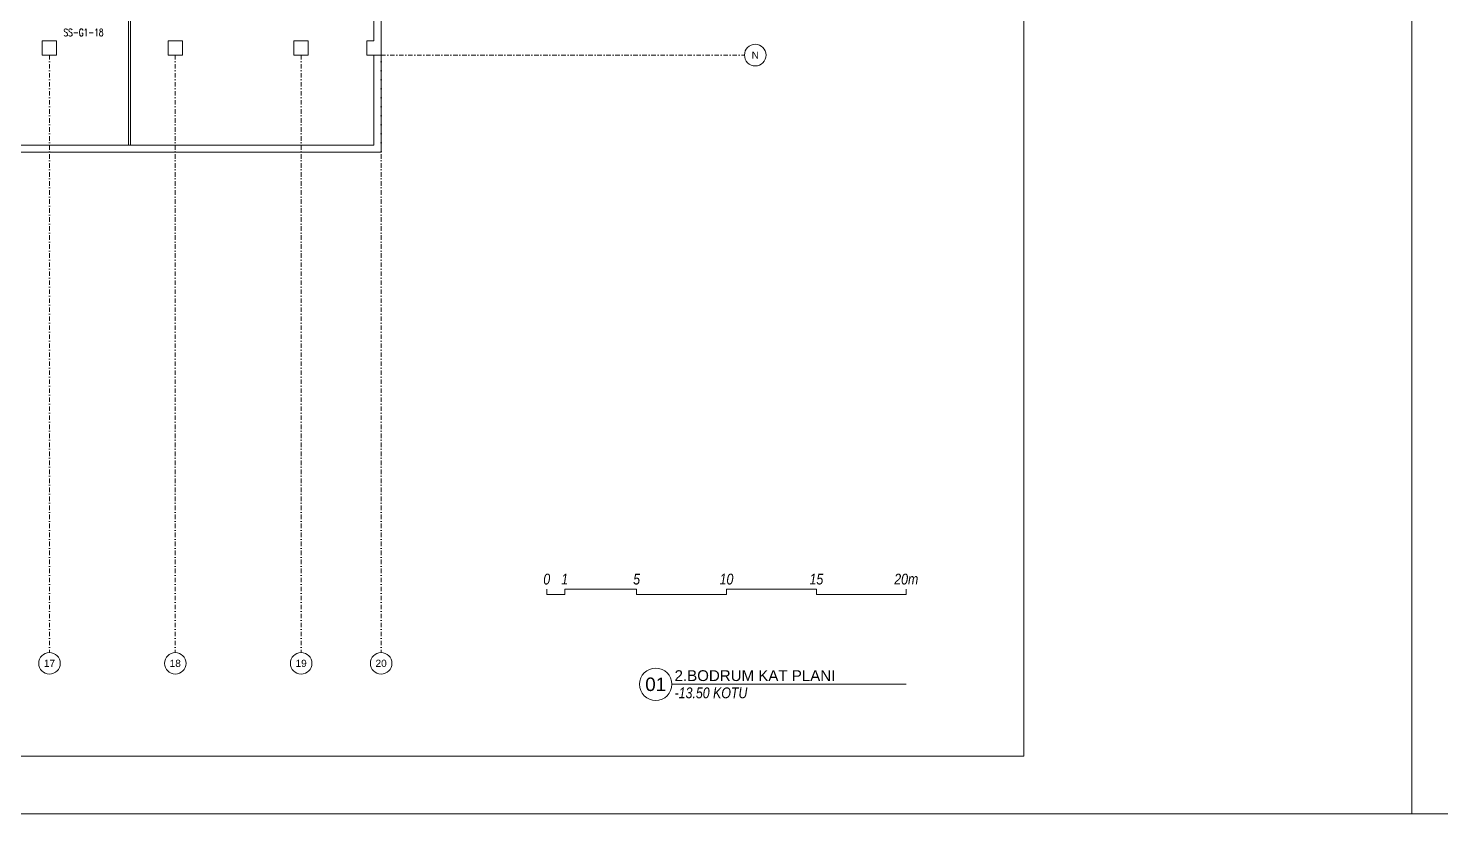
# Model space of a CAD drawing. Header units: metres. Extents: x -13545 to 152404, y -11890 to 28436.
# Drawn here: x 10462 to 18319, y -4219 to 149 of the extents above; entities that cross this region are included whole.
import ezdxf
from ezdxf.enums import TextEntityAlignment as Align

# ---------------------------------------------------------------- set-up
doc = ezdxf.new("R2010")
doc.units = ezdxf.units.M
doc.header["$LTSCALE"] = 100
doc.header["$MEASUREMENT"] = 0
doc.linetypes.add('DASHDOT2', pattern=[0.5, 0.25, -0.125, 0, -0.125])
doc.layers.get('0').update_dxf_attribs({"color": 9, "lineweight": 9})
for name, color, linetype, lineweight in [('00', 9, 'Continuous', 9), ('01', 9, 'Continuous', 9), ('03', 18, 'Continuous', 9), ('21', 9, 'Continuous', 9), ('24', 9, 'DASHDOT2', 9), ('40A', 9, 'Continuous', 9), ('E-YAZI', 7, 'Continuous', 30)]:
    doc.layers.add(name, color=color, linetype=linetype, lineweight=lineweight)
doc.styles.add('Arial', font='arial.ttf', dxfattribs={"height": 2.5})
doc.styles.add('ILGAZ', font='txttw.shx')
doc.styles.add('MuuM_TEXT-ITALIC', font='ARIALNI.TTF')

# ---------------------------------------------------------------- blocks, each defined once
blk = doc.blocks.new('0_drawinglabel')
blk.add_lwpolyline([(3, 0), (46.46, 0)])
blk.add_circle((0, 0), 3)
at = {"style": 'Arial'}
blk.add_attdef('CIZIMADI', text='', height=2, dxfattribs=at).set_placement((3.5, 0), align=Align.BOTTOM_LEFT)
blk.add_attdef('OLCEK', text='', height=2, dxfattribs=at).set_placement((46.46, 0), align=Align.BOTTOM_RIGHT)
blk.add_attdef('CIZIMNO', text='', height=2.5, dxfattribs=at).set_placement((0, 0), align=Align.MIDDLE)
at = {"style": 'MuuM_TEXT-ITALIC'}
blk.add_attdef('DRAWINGNAME', text='', height=2, dxfattribs=at).set_placement((3.5, -0.59), align=Align.TOP_LEFT)
blk.add_attdef('SCALE', text='', height=2, dxfattribs=at).set_placement((46.46, -0.59), align=Align.TOP_RIGHT)
blk = doc.blocks.new('0_graphicscale')
blk.add_lwpolyline([(0, 2.95), (0, 0), (10, 0), (10, 2.95), (50, 2.95), (50, 0), (100, 0), (100, 2.95), (150, 2.95), (150, 0), (200, 0), (200, 2.95)])
at = {"style": 'MuuM_TEXT-ITALIC'}
for s, p in [('0', (0, 8.49)), ('1', (10, 8.49)), ('5', (50, 8.49)), ('10', (100, 8.49)), ('15', (150, 8.49)), ('20m', (200, 8.49))]:
    blk.add_text(s, height=6, dxfattribs=at).set_placement(p, align=Align.MIDDLE_CENTER)
blk = doc.blocks.new('0_aks')
at = {"linetype": 'Continuous'}
blk.add_circle((0, 0), 3, dxfattribs=at)
at = {"style": 'Arial'}
blk.add_attdef('AKS', text='', height=2, dxfattribs=at).set_placement((0, 0), align=Align.MIDDLE_CENTER)
blk = doc.blocks.new('p-akslar_yeni')
at = {"layer": '24'}
for points in [[(16995, -8575), (16995, -11897.2)], [(17695, -8575), (17695, -11897.2)], [(18395, -8575), (18395, -11897.2)], [(18840, -8575), (20861, -8575)], [(18840, -8575), (18840, -11897.2)]]:
    blk.add_lwpolyline(points, dxfattribs=at)
at = {"layer": '21', "xscale": 20, "yscale": 20, "zscale": 20}
for p, values in [((20921, -8575), {'AKS': 'N'}), ((16995, -11957.2), {'AKS': '17'}), ((17695, -11957.2), {'AKS': '18'}), ((18395, -11957.2), {'AKS': '19'}), ((18840, -11957.2), {'AKS': '20'})]:
    blk.add_blockref('0_aks', p, dxfattribs=at).add_auto_attribs(values)
blk = doc.blocks.new('2.bod.sitatik')
at = {"layer": '01'}
blk.add_lwpolyline([(12425, -6313.4), (12425, -8630), (12345, -8630), (12345, -8550), (12385, -8550), (12385, -8550), (12385, -7830)], dxfattribs=at)
for points in [[(10540, -8630), (10620, -8630), (10620, -8550), (10540, -8550)], [(11240, -8630), (11320, -8630), (11320, -8550), (11240, -8550)], [(11940, -8630), (12020, -8630), (12020, -8550), (11940, -8550)]]:
    blk.add_lwpolyline(points, close=True, dxfattribs=at)
blk = doc.blocks.new('P-KURANGLEZ')
at = {"layer": '01'}
blk.add_lwpolyline([(7525, -500), (12385, -500), (12385, -5), (12385, 0), (12425, 0), (12425, -540), (7525, -540)], close=True, dxfattribs=at)
blk = doc.blocks.new('2.bod.Mimari')
at = {"layer": '00'}
for points in [[(11240, -7597.78), (11020, -7597.78), (11020, -9130)], [(11240, -7607.78), (11030, -7607.78), (11030, -9130)]]:
    blk.add_lwpolyline(points, dxfattribs=at)
at = {"layer": '01'}
blk.add_blockref('P-KURANGLEZ', (0, -8630), dxfattribs=at)

msp = doc.modelspace()

# ---------------------------------------------------------------- linework, layer by layer
at = {"layer": '40A'}
for points in [[(18159.3, -4218.6), (-9840.7, -4218.6), (-9840.7, 12601.4), (18159.3, 12601.4)], [(46159.3, -4218.6), (18159.3, -4218.6), (18159.3, 12601.4), (46159.3, 12601.4)], [(-9520.7, 12281.4), (15999.5, 12281.4), (15999.5, -3898.6), (-9520.7, -3898.6)]]:
    msp.add_lwpolyline(points, close=True, dxfattribs=at)

# ---------------------------------------------------------------- block references
for name in ['2.bod.sitatik', '2.bod.Mimari']:
    msp.add_blockref(name, (0, 8630))
at = {"layer": '03', "xscale": 10, "yscale": 10, "zscale": 10}
msp.add_blockref('0_graphicscale', (13346.2, -2998.6), dxfattribs=at)
at = {"layer": '21'}
ref = msp.add_blockref('0_drawinglabel', (13952.4, -3498.6), dxfattribs=dict(at, xscale=30, yscale=30, zscale=30))
ref.add_attrib('CIZIMNO', '01', dxfattribs={"layer": '0', "height": 75, "style": 'Arial'}).set_placement((13952.4, -3498.6), align=Align.MIDDLE)
ref.add_attrib('CIZIMADI', '2.BODRUM KAT PLANI', dxfattribs={"layer": '0', "height": 60, "style": 'Arial'}).set_placement((14057.4, -3498.6), align=Align.BOTTOM_LEFT)
ref.add_attrib('DRAWINGNAME', '-13.50 KOTU', dxfattribs={"layer": '0', "height": 60, "style": 'MuuM_TEXT-ITALIC'}).set_placement((14057.4, -3516.3), align=Align.TOP_LEFT)
at = {"layer": '24'}
msp.add_blockref('p-akslar_yeni', (-6415, 8575), dxfattribs=at)

# ---------------------------------------------------------------- texts
at = {"layer": 'E-YAZI', "color": 3, "style": 'ILGAZ', "width": 0.75}
msp.add_text('SS-G1-18', height=40, dxfattribs=at).set_placement((10658.1, 106.1))

doc.saveas('drawing.dxf')
